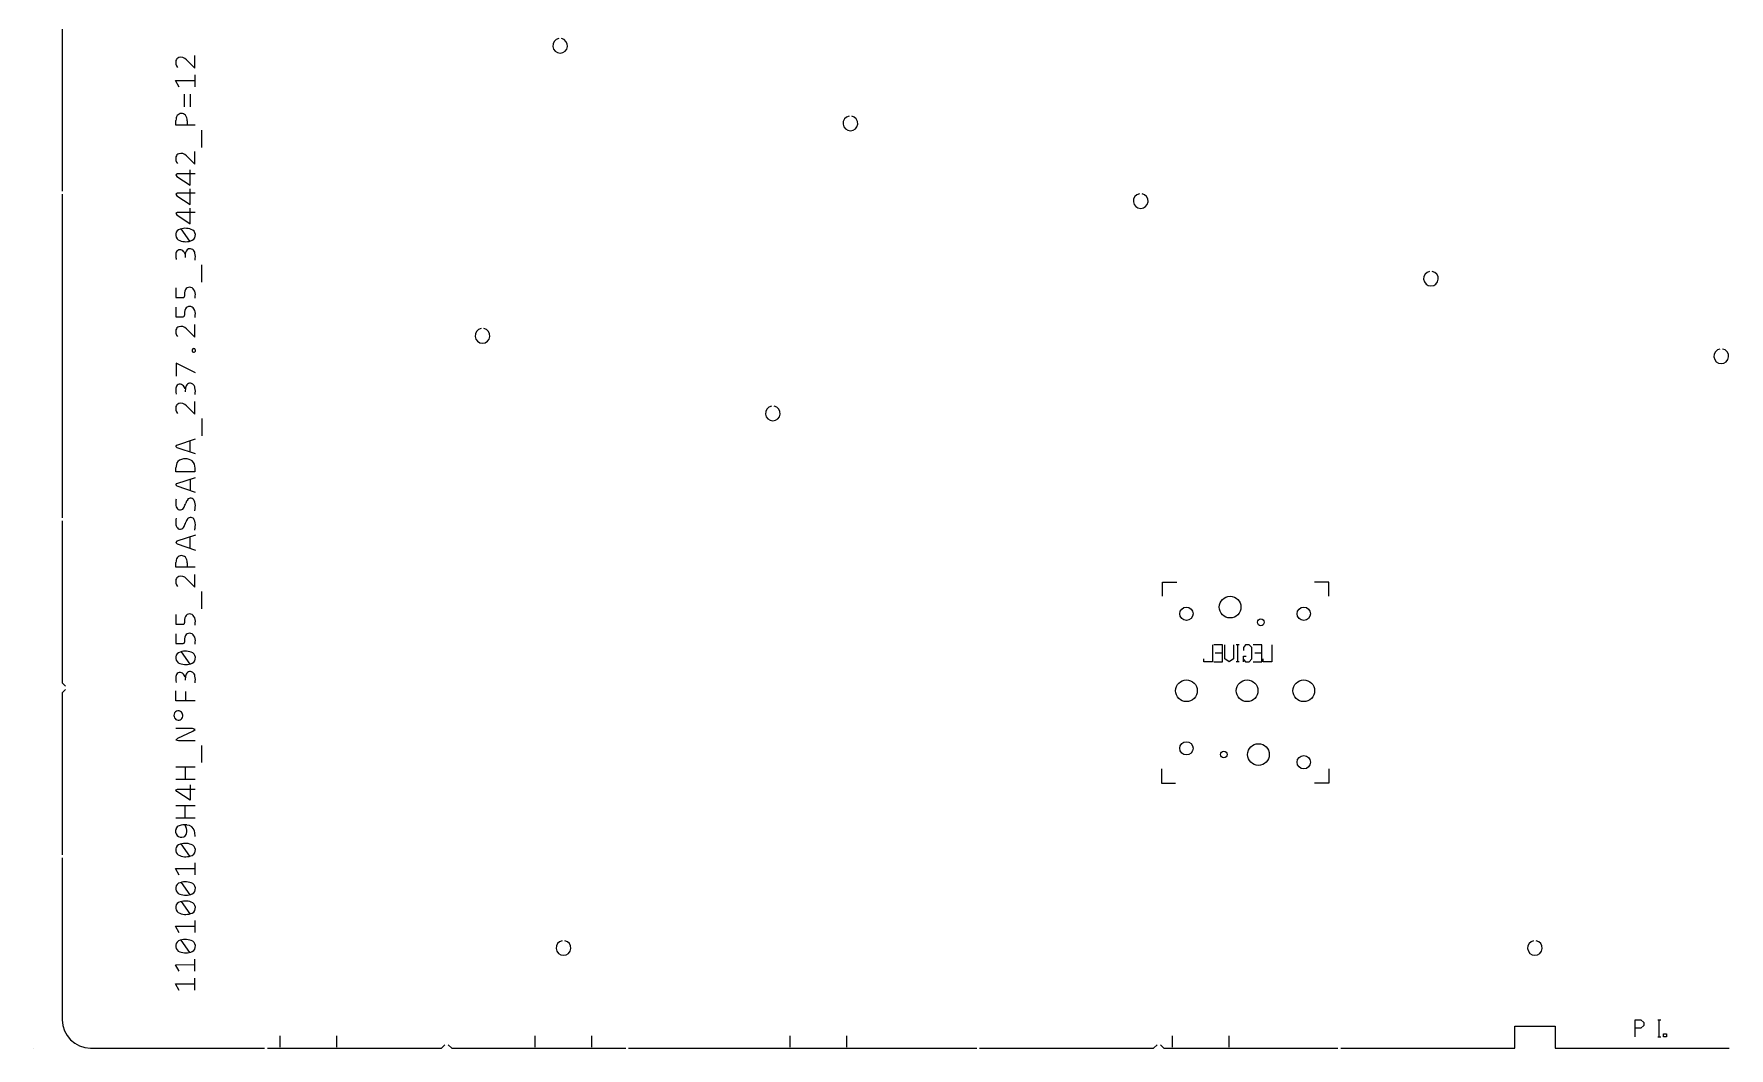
# Model space of a CAD drawing. Extents: x 0 to 1050, y 0 to 723.
# Drawn here: x 0 to 599, y 0 to 358 of the extents above; entities that cross this region are included whole.
import ezdxf

# ---------------------------------------------------------------- set-up
doc = ezdxf.new("R2010")
doc.units = 0
doc.layers.add('LAYOUT_PONTES', color=4, linetype='CONTINUOUS')

msp = doc.modelspace()

# ---------------------------------------------------------------- linework, layer by layer
at = {"layer": 'Layout_Pontes', "color": 16, "linetype": 'CONTINUOUS', "true_color": 0x800000}
for p, q in [((10, 359.7), (10, 302.52)), ((10, 301.52), (10, 244.33)), ((10, 244.33), (10, 187.15)), ((10, 186.15), (10, 128.97)), ((10, 128.97), (11.2, 127.77)), ((11.2, 126.57), (10, 125.37)), ((10, 125.37), (10, 68.18)), ((10, 67.18), (10, 10)), ((522.9, 0), (522.9, 7.7)), ((522.9, 7.7), (537.1, 7.7)), ((537.1, 7.7), (537.1, 0)), ((0, 0), (0, 0)), ((0, 0), (0, 0)), ((0, 0), (0, 0)), ((0, 0), (0, 0)), ((0, 0), (0, 0)), ((0, 0), (0, 0)), ((0, 0), (0, 0)), ((0, 0), (0, 0)), ((0, 0), (0, 0)), ((0, 0), (0, 0)), ((0, 0), (0, 0)), ((0, 0), (0, 0)), ((0, 0), (0, 0)), ((0, 0), (0, 0)), ((0, 0), (0, 0)), ((0, 0), (0, 0)), ((0, 0), (0, 0)), ((0, 0), (0, 0)), ((0, 0), (0, 0)), ((0, 0), (0, 0)), ((0, 0), (0, 0)), ((0, 0), (0, 0)), ((0, 0), (0, 0)), ((0, 0), (0, 0)), ((0, 0), (0, 0)), ((0, 0), (0, 0)), ((0, 0), (0, 0)), ((0, 0), (0, 0)), ((0, 0), (0, 0)), ((0, 0), (0, 0)), ((0, 0), (0, 0)), ((0, 0), (0, 0)), ((0, 0), (0, 0)), ((0, 0), (0, 0)), ((0, 0), (0, 0)), ((0, 0), (0, 0)), ((0, 0), (0, 0)), ((0, 0), (0, 0)), ((0, 0), (0, 0)), ((0, 0), (0, 0)), ((0, 0), (0, 0)), ((0, 0), (0, 0)), ((0, 0), (0, 0)), ((0, 0), (0, 0)), ((0, 0), (0, 0)), ((0, 0), (0, 0)), ((0, 0), (0, 0)), ((0, 0), (0, 0)), ((0, 0), (0, 0)), ((0, 0), (0, 0)), ((0, 0), (0, 0)), ((0, 0), (0, 0)), ((0, 0), (0, 0)), ((0, 0), (0, 0)), ((0, 0), (0, 0)), ((0, 0), (0, 0)), ((20, 0), (81.46, 0)), ((82.46, 0), (143.93, 0)), ((143.93, 0), (145.12, 1.2)), ((146.32, 1.2), (147.53, 0)), ((147.53, 0), (208.99, 0)), ((209.99, 0), (271.45, 0)), ((271.45, 0), (332.91, 0)), ((333.91, 0), (395.38, 0)), ((395.38, 0), (396.57, 1.2)), ((397.77, 1.2), (398.98, 0)), ((398.98, 0), (460.44, 0)), ((461.44, 0), (522.9, 0)), ((537.1, 0), (598.56, 0))]:
    msp.add_line(p, q, dxfattribs=at)
at = {"layer": 'Layout_Pontes', "color": 4, "linetype": 'CONTINUOUS', "true_color": 0x00ffff}
for p, q in [((53.85, 348.92), (56.79, 345.96)), ((56.79, 345.96), (56.84, 350.45)), ((50.05, 341.6), (56.86, 341.61)), ((51.24, 339.26), (50.05, 341.6)), ((56.86, 343.59), (56.86, 339.35)), ((53.15, 332.31), (53.15, 336.78)), ((55.17, 336.78), (55.17, 332.31)), ((50.17, 325.86), (50.16, 327.5)), ((56.98, 325.86), (50.17, 325.86)), ((54.17, 327.4), (54.17, 325.86)), ((59.3, 317.94), (59.3, 324.02)), ((53.85, 315), (56.79, 312.03)), ((56.79, 312.03), (56.84, 316.53)), ((50.71, 308.6), (50.17, 308.27)), ((50.17, 308.27), (50.46, 307.69)), ((50.46, 307.69), (55.14, 304.61)), ((56.98, 308.6), (50.71, 308.6)), ((55.14, 304.61), (55.2, 310.12)), ((50.71, 301.81), (50.17, 301.49)), ((50.17, 301.49), (50.46, 300.9)), ((50.46, 300.9), (55.14, 297.82)), ((56.98, 301.81), (50.71, 301.81)), ((55.14, 297.82), (55.2, 303.34)), ((50.71, 295.03), (50.17, 294.7)), ((50.17, 294.7), (50.46, 294.12)), ((50.46, 294.12), (55.14, 291.04)), ((56.98, 295.03), (50.71, 295.03)), ((55.14, 291.04), (55.2, 296.55)), ((55, 284.86), (52.02, 289.22)), ((53.41, 280.31), (53.42, 279.17)), ((59.3, 270.44), (59.3, 276.52)), ((50.17, 268.39), (50.17, 265)), ((50.17, 265), (52.75, 265)), ((50.17, 261.61), (50.17, 258.22)), ((50.17, 258.22), (52.75, 258.22)), ((53.85, 253.92), (56.79, 250.96)), ((56.79, 250.96), (56.84, 255.45)), ((50.24, 241.85), (50.21, 237.21)), ((57.02, 238.45), (50.24, 241.85)), ((56.79, 223.81), (56.84, 228.31)), ((53.85, 226.78), (56.79, 223.81)), ((59.3, 222.23), (59.3, 216.15)), ((50.12, 212.4), (50.52, 212.87)), ((50.53, 211.92), (50.12, 212.4)), ((50.52, 212.87), (57, 215.04)), ((57, 209.74), (50.53, 211.92)), ((55.18, 210.36), (55.19, 214.43)), ((50.17, 203.95), (50.17, 204.88)), ((50.17, 203.42), (50.17, 203.95)), ((56.88, 204.77), (56.88, 203.42)), ((50.12, 198.83), (50.52, 199.3)), ((50.53, 198.35), (50.12, 198.83)), ((56.88, 203.42), (50.17, 203.42)), ((50.52, 199.3), (57, 201.47)), ((57, 196.17), (50.53, 198.35)), ((55.19, 200.86), (55.18, 196.78)), ((57, 181.11), (50.52, 178.94)), ((55.18, 176.43), (55.19, 180.5)), ((50.52, 178.94), (50.12, 178.47)), ((50.12, 178.47), (50.53, 178)), ((50.53, 178), (57, 175.82)), ((50.17, 169.79), (50.16, 171.43)), ((56.98, 169.79), (50.17, 169.79)), ((54.17, 171.33), (54.17, 169.79)), ((53.85, 165.71), (56.79, 162.74)), ((56.79, 162.74), (56.84, 167.24)), ((398.52, 159.52), (398.52, 164.52)), ((398.52, 164.52), (403.52, 164.52)), ((457.2, 164.52), (452.2, 164.52)), ((457.2, 159.52), (457.2, 164.52)), ((59.3, 155.08), (59.3, 161.16)), ((50.17, 153.04), (50.17, 149.64)), ((50.17, 149.64), (52.75, 149.64)), ((50.17, 146.25), (50.17, 142.86)), ((50.17, 142.86), (52.75, 142.86)), ((52.02, 139.93), (55, 135.57)), ((50.17, 122.58), (50.17, 126.12)), ((53.52, 125.95), (53.52, 122.58)), ((56.98, 122.58), (50.17, 122.58)), ((55.96, 112.81), (50.09, 112.81)), ((50.14, 108.72), (50.87, 109.36)), ((51.07, 108.44), (50.14, 108.72)), ((50.87, 109.36), (56.17, 111.87)), ((56.98, 108.44), (51.07, 108.44)), ((56.92, 112.53), (55.96, 112.81)), ((56.17, 111.87), (56.92, 112.53)), ((59.3, 100.8), (59.3, 106.88)), ((50.09, 99.24), (56.98, 99.24)), ((53.4, 99.24), (53.4, 94.86)), ((398.11, 98.57), (398.11, 93.57)), ((457.2, 98.57), (457.2, 93.57)), ((56.98, 94.86), (50.09, 94.86)), ((50.17, 91.13), (50.71, 91.46)), ((50.46, 90.55), (50.17, 91.13)), ((55.14, 87.47), (50.46, 90.55)), ((50.71, 91.46), (56.98, 91.46)), ((55.2, 92.98), (55.14, 87.47)), ((398.11, 93.57), (403.11, 93.57)), ((457.2, 93.57), (452.2, 93.57)), ((50.09, 85.67), (56.98, 85.67)), ((53.4, 81.29), (53.4, 85.67)), ((50.09, 81.29), (56.98, 81.29)), ((55, 67.72), (52.02, 72.08)), ((50.05, 63.38), (56.86, 63.39)), ((51.24, 61.05), (50.05, 63.38)), ((56.86, 65.38), (56.86, 61.14)), ((52.02, 58.51), (55, 54.14)), ((52.02, 51.72), (55, 47.36)), ((50.05, 43.02), (56.86, 43.04)), ((51.24, 40.69), (50.05, 43.02)), ((56.86, 45.02), (56.86, 40.78)), ((55, 33.79), (52.02, 38.15)), ((56.86, 27.21), (56.86, 31.45)), ((50.05, 29.45), (56.86, 29.47)), ((51.24, 27.12), (50.05, 29.45)), ((56.86, 20.43), (56.86, 24.66)), ((50.05, 22.67), (56.86, 22.68)), ((51.24, 20.33), (50.05, 22.67)), ((565.42, 10.03), (567.42, 10.03)), ((565.42, 4.03), (565.42, 10.03)), ((567.42, 7.02), (565.42, 7.02)), ((567.42, 10.03), (568.42, 9.02)), ((568.42, 8.02), (567.42, 7.02)), ((568.42, 9.02), (568.42, 8.02)), ((573.42, 10.03), (574.42, 10.03)), ((573.92, 4.03), (573.92, 10.03)), ((87, 0.35), (87, 4.35)), ((107, 0.35), (107, 4.35)), ((177, 0.35), (177, 4.35)), ((197, 0.35), (197, 4.35)), ((267, 0.35), (267, 4.35)), ((287, 0.35), (287, 4.35)), ((402, 0.35), (402, 4.35)), ((422, 0.35), (422, 4.35)), ((573.42, 4.03), (574.42, 4.03)), ((575.42, 5.03), (576.42, 5.03)), ((575.42, 4.03), (575.42, 5.03)), ((576.42, 4.03), (575.42, 4.03)), ((576.42, 5.03), (576.42, 4.03))]:
    msp.add_line(p, q, dxfattribs=at)
at = {"layer": 'Layout_Pontes', "color": 176, "linetype": 'CONTINUOUS', "true_color": 0x000080}
for p, q in [((416.15, 142.38), (416.15, 136.38)), ((419.65, 142.38), (416.65, 142.38)), ((419.65, 139.37), (417.15, 139.37)), ((419.65, 136.38), (419.65, 142.38)), ((420.55, 137.38), (420.55, 142.38)), ((423.55, 142.38), (423.55, 137.38)), ((425.55, 142.38), (424.55, 142.38)), ((425.05, 136.38), (425.05, 142.38)), ((427.75, 142.38), (427.05, 141.38)), ((427.05, 141.38), (427.05, 140.39)), ((427.05, 136.38), (427.05, 138.38)), ((427.05, 138.38), (428.05, 138.38)), ((429.05, 142.38), (427.75, 142.38)), ((430.05, 141.38), (429.05, 142.38)), ((430.05, 137.38), (430.05, 141.38)), ((433.55, 142.38), (430.55, 142.38)), ((433.55, 139.37), (431.05, 139.37)), ((433.55, 136.38), (433.55, 142.38)), ((437.05, 142.38), (437.05, 136.38)), ((413.15, 136.38), (413.15, 137.38)), ((416.15, 136.38), (413.15, 136.38)), ((416.65, 136.38), (419.65, 136.38)), ((422.05, 136.38), (420.55, 137.38)), ((423.55, 137.38), (422.05, 136.38)), ((425.55, 136.38), (424.55, 136.38)), ((427.05, 137.24), (427.75, 136.38)), ((427.75, 136.38), (429.05, 136.38)), ((429.05, 136.38), (430.05, 137.38)), ((430.55, 136.38), (433.55, 136.38)), ((434.05, 136.38), (434.05, 137.38)), ((437.05, 136.38), (434.05, 136.38))]:
    msp.add_line(p, q, dxfattribs=at)
at = {"layer": 'Layout_Pontes', "color": 254, "linetype": 'CONTINUOUS', "true_color": 0xffffff}
for centre, radius in [((406.94, 153.35), 2.35), ((422.38, 155.7), 3.83), ((448.38, 153.35), 2.35), ((433.21, 150.33), 1.2), ((406.94, 126.17), 3.83), ((428.38, 126.17), 3.83), ((448.38, 126.17), 3.83), ((406.94, 105.83), 2.35), ((420.16, 103.64), 1.2), ((432.38, 103.64), 3.83), ((448.38, 100.92), 2.35)]:
    msp.add_circle(centre, radius, dxfattribs=at)
at = {"layer": 'Layout_Pontes', "color": 16, "linetype": 'CONTINUOUS', "true_color": 0x800000}
for centre, radius, start, end in [((185.8, 353.85), 2.6, 100.4675, 270), ((185.8, 353.85), 2.6, 270, 79.5325), ((288.3, 326.45), 2.6, 100.4675, 270), ((288.3, 326.45), 2.6, 270, 79.5325), ((390.8, 299.05), 2.6, 100.4675, 270), ((390.8, 299.05), 2.6, 270, 79.5325), ((493.3, 271.65), 2.6, 100.4675, 270), ((493.3, 271.65), 2.6, 270, 79.5325), ((158.4, 251.45), 2.6, 100.4675, 270), ((158.4, 251.45), 2.6, 270, 79.5325), ((595.8, 244.25), 2.6, 100.4675, 270), ((595.8, 244.25), 2.6, 270, 79.5325), ((260.9, 224.05), 2.6, 100.4675, 270), ((260.9, 224.05), 2.6, 270, 79.5325), ((187, 35.35), 2.6, 100.4675, 270), ((187, 35.35), 2.6, 270, 79.5325), ((530, 35.35), 2.6, 100.4675, 270), ((530, 35.35), 2.6, 270, 79.5325), ((20, 10), 10, 180, 270)]:
    msp.add_arc(centre, radius, start, end, dxfattribs=at)
at = {"layer": 'Layout_Pontes', "color": 4, "linetype": 'CONTINUOUS', "true_color": 0x00ffff}
for centre, radius, start, end in [((52.77, 347.93), 2.69, 164.98422, 220.21436), ((51.71, 348.2), 1.6, 111.56123, 164.43679), ((51.9, 347.21), 2.59, 41.35349, 107.54574), ((52, 328.25), 1.68, 87.12446, 145.83184), ((52.13, 328.01), 1.92, 44.63842, 91.56846), ((51.35, 327.54), 2.82, 357.12021, 40.27526), ((53.19, 327.63), 3.03, 148.75916, 182.31846), ((52.77, 314), 2.69, 164.98578, 220.21728), ((51.71, 314.27), 1.6, 111.56123, 164.43679), ((51.9, 313.29), 2.59, 41.35317, 107.54607), ((52.17, 287.07), 2.11, 103.87125, 235.6786), ((53.47, 283.69), 5.72, 62.77201, 108.44167), ((54.91, 287.02), 2.11, 282.2348, 56.00741), ((52.69, 279.95), 2.62, 147.22186, 183.42568), ((51.62, 280.36), 1.52, 22.61843, 138.44593), ((53.61, 290.48), 5.79, 242.92522, 287.47318), ((55.44, 280.32), 2.03, 116.44072, 180.26426), ((55.09, 280.43), 1.79, 5.92368, 108.2429), ((55.78, 279.88), 5.71, 180.89353, 194.99078), ((55.52, 281.99), 2.7, 202.61248, 218.78008), ((49.44, 279.22), 7.57, 352.27281, 10.63255), ((52.74, 265.44), 0.439, 271.09411, 7.24315), ((57.75, 265.99), 4.6, 157.3651, 186.16797), ((55, 266.88), 1.74, 29.57281, 149.35067), ((53.46, 265.9), 3.56, 353.86206, 31.02692), ((49.32, 265.74), 7.68, 352.3481, 358.31731), ((52.74, 258.65), 0.439, 271.08777, 7.2495), ((57.75, 259.2), 4.6, 157.36531, 186.16703), ((55, 260.09), 1.74, 29.5733, 149.354), ((53.46, 259.11), 3.56, 353.86206, 31.02692), ((49.32, 258.96), 7.68, 352.3481, 358.31731), ((52.77, 252.93), 2.69, 164.98671, 220.21287), ((51.71, 253.2), 1.6, 111.56101, 164.4424), ((51.9, 252.21), 2.59, 41.35304, 107.54229), ((56.5, 246.28), 0.648, 91.96176, 224.95464), ((56.48, 246.26), 0.617, 224.65193, 338.5764), ((56.44, 246.27), 0.659, 338.64423, 86.80492), ((54.43, 232.14), 4.35, 159.43333, 196.5464), ((51.63, 232.89), 1.49, 21.79059, 148.54502), ((56.02, 234.65), 3.24, 201.78791, 219.00342), ((64.42, 231.2), 11.01, 167.9581, 177.52312), ((55.29, 233.15), 1.66, 116.92771, 168.12774), ((55.09, 232.93), 1.79, 5.91901, 108.24412), ((51.71, 226.05), 1.6, 111.55897, 164.43905), ((51.9, 225.07), 2.59, 41.35433, 107.5449), ((49.44, 231.72), 7.57, 352.27305, 10.63231), ((52.77, 225.78), 2.69, 164.98674, 220.21632), ((53.26, 205.16), 3.1, 140.71238, 185.16579), ((53.18, 204.59), 3.44, 84.22333, 132.42461), ((53.74, 204.47), 3.54, 52.37902, 93.4582), ((53.61, 204.94), 3.28, 357.0938, 45.50502), ((57.81, 192.25), 7.74, 168.2701, 179.15387), ((53.31, 192.2), 3.23, 177.12821, 206.74879), ((40.08, 197.26), 14.39, 334.00338, 340.33176), ((57.81, 190.92), 4.44, 142.35186, 160.33104), ((55.35, 192.67), 1.43, 26.88814, 137.92899), ((52.5, 191.53), 4.5, 352.68207, 23.4246), ((57.81, 185.46), 7.74, 168.27399, 179.15775), ((53.31, 185.41), 3.23, 177.12371, 206.74507), ((51.67, 191.4), 1.41, 207.55581, 341.48246), ((40.08, 190.47), 14.39, 334.00338, 340.33176), ((57.81, 184.13), 4.44, 142.35196, 160.33094), ((55.35, 185.89), 1.43, 26.88814, 137.92899), ((52.5, 184.75), 4.5, 352.68111, 23.4249), ((49.48, 191.4), 7.5, 346.62742, 356.62881), ((51.67, 184.61), 1.41, 207.55981, 341.48286), ((49.48, 184.61), 7.5, 346.62717, 356.62779), ((52, 172.18), 1.68, 87.1275, 145.82568), ((52.13, 171.94), 1.92, 44.63567, 91.57815), ((53.19, 171.55), 3.03, 148.75484, 182.31807), ((51.35, 171.47), 2.82, 357.12263, 40.2763), ((52.77, 164.71), 2.69, 164.98671, 220.21287), ((51.71, 164.98), 1.6, 111.56101, 164.4424), ((51.9, 164), 2.59, 41.35582, 107.54341), ((52.74, 150.08), 0.439, 271.09284, 7.26915), ((57.75, 150.63), 4.6, 157.3644, 186.16795), ((55, 151.52), 1.74, 29.57281, 149.35067), ((53.46, 150.54), 3.56, 353.86056, 31.02842), ((49.32, 150.39), 7.68, 352.34865, 358.31676), ((57.75, 143.85), 4.6, 157.36142, 186.16669), ((55, 144.73), 1.74, 29.57363, 149.34981), ((53.46, 143.75), 3.56, 353.86056, 31.02842), ((52.17, 137.78), 2.11, 103.87376, 235.67556), ((53.47, 134.4), 5.72, 62.77199, 108.44446), ((52.74, 143.3), 0.439, 271.09358, 7.25695), ((54.91, 137.74), 2.11, 282.2348, 56.00741), ((49.32, 143.6), 7.68, 352.34865, 358.31676), ((54.43, 130.36), 4.35, 159.43417, 196.54557), ((51.63, 131.11), 1.49, 21.78689, 148.54872), ((53.62, 141.2), 5.79, 242.92713, 287.47149), ((64.42, 129.41), 11.01, 167.95815, 177.52308), ((55.29, 131.37), 1.66, 116.92301, 168.12611), ((55.09, 131.15), 1.79, 5.92273, 108.24162), ((56.02, 132.86), 3.24, 201.79114, 219.00618), ((49.44, 129.94), 7.57, 352.27547, 10.63463), ((50.99, 117.51), 1.55, 43.80079, 183.95095), ((51.04, 117.36), 1.6, 178.31679, 292.996), ((50.86, 117.41), 1.72, 297.96133, 43.30424), ((51.89, 76.77), 1.83, 109.39232, 159.94005), ((53.22, 72.59), 6.22, 82.80168, 108.13788), ((57.48, 80.14), 4.39, 197.61055, 207.94143), ((50.57, 76.47), 3.43, 347.65523, 27.93778), ((53.99, 75.97), 2.79, 12.45405, 89.8017), ((52.15, 76.58), 2.14, 157.43808, 290.5443), ((52.17, 69.92), 2.11, 103.87376, 235.67556), ((53.47, 66.54), 5.72, 62.77202, 108.44443), ((52.38, 76.06), 1.58, 289.33155, 348.2473), ((49.35, 74.88), 7.56, 358.92512, 12.94996), ((53.62, 73.34), 5.79, 242.92598, 287.47265), ((54.91, 69.88), 2.11, 282.2348, 56.00741), ((52.17, 56.35), 2.11, 103.87369, 235.67615), ((53.62, 59.77), 5.79, 242.92638, 287.47224), ((53.47, 52.97), 5.72, 62.77199, 108.44446), ((54.91, 56.31), 2.11, 282.23479, 56.00797), ((52.17, 49.57), 2.11, 103.87369, 235.67615), ((53.47, 46.19), 5.72, 62.77047, 108.4434), ((54.91, 49.52), 2.11, 282.2348, 56.00741), ((53.62, 52.99), 5.79, 242.92638, 287.47224), ((52.17, 36), 2.11, 103.87369, 235.67615), ((53.47, 32.62), 5.72, 62.77086, 108.44301), ((54.91, 35.95), 2.11, 282.2348, 56.00741), ((53.62, 39.41), 5.79, 242.92638, 287.47224)]:
    msp.add_arc(centre, radius, start, end, dxfattribs=at)

doc.saveas('drawing.dxf')
